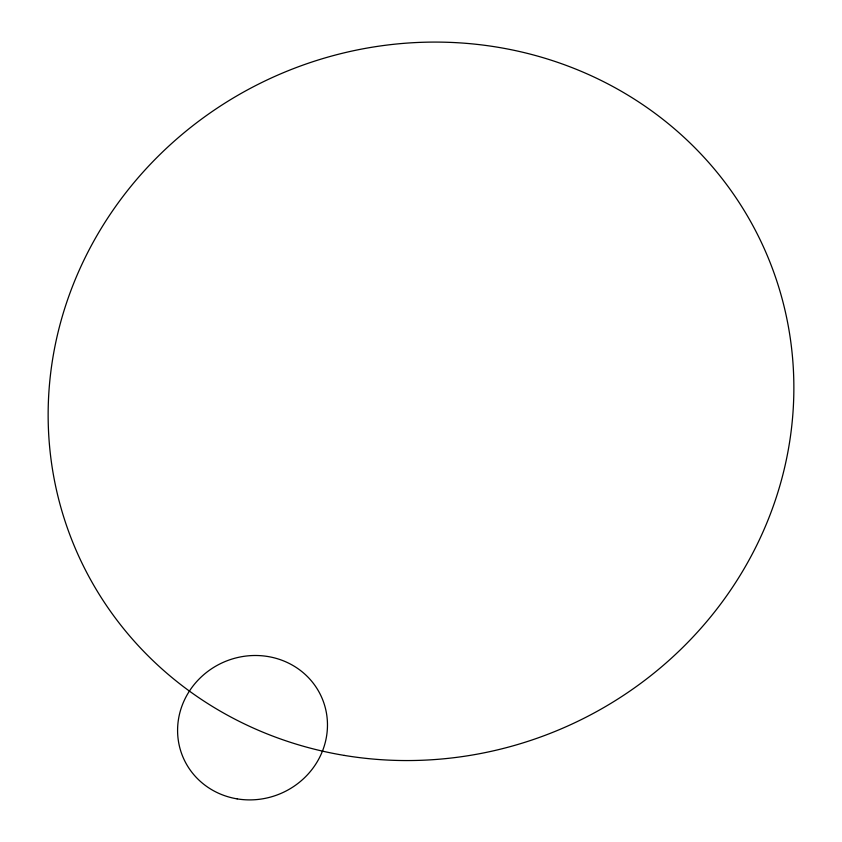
<?xml version="1.0" encoding="UTF-8"?>
<svg xmlns="http://www.w3.org/2000/svg" width="842" height="842" viewBox="0 0 842 842"><rect width="100%" height="100%" fill="white"/><g stroke="black" fill="none" stroke-linecap="round" stroke-linejoin="round"><path stroke-width="1.26" d="M237.118 798.869A75.517 71.612 -22.7 0 0 323.749 702.638A75.517 71.612 -22.7 0 0 196.712 681.578A75.517 71.612 -22.7 0 0 237.118 798.869M344.357 755.421A375.679 356.271 -22.7 0 0 775.335 276.681A375.679 356.271 -22.7 0 0 143.308 171.873A375.679 356.271 -22.7 0 0 344.357 755.421"/></g></svg>
